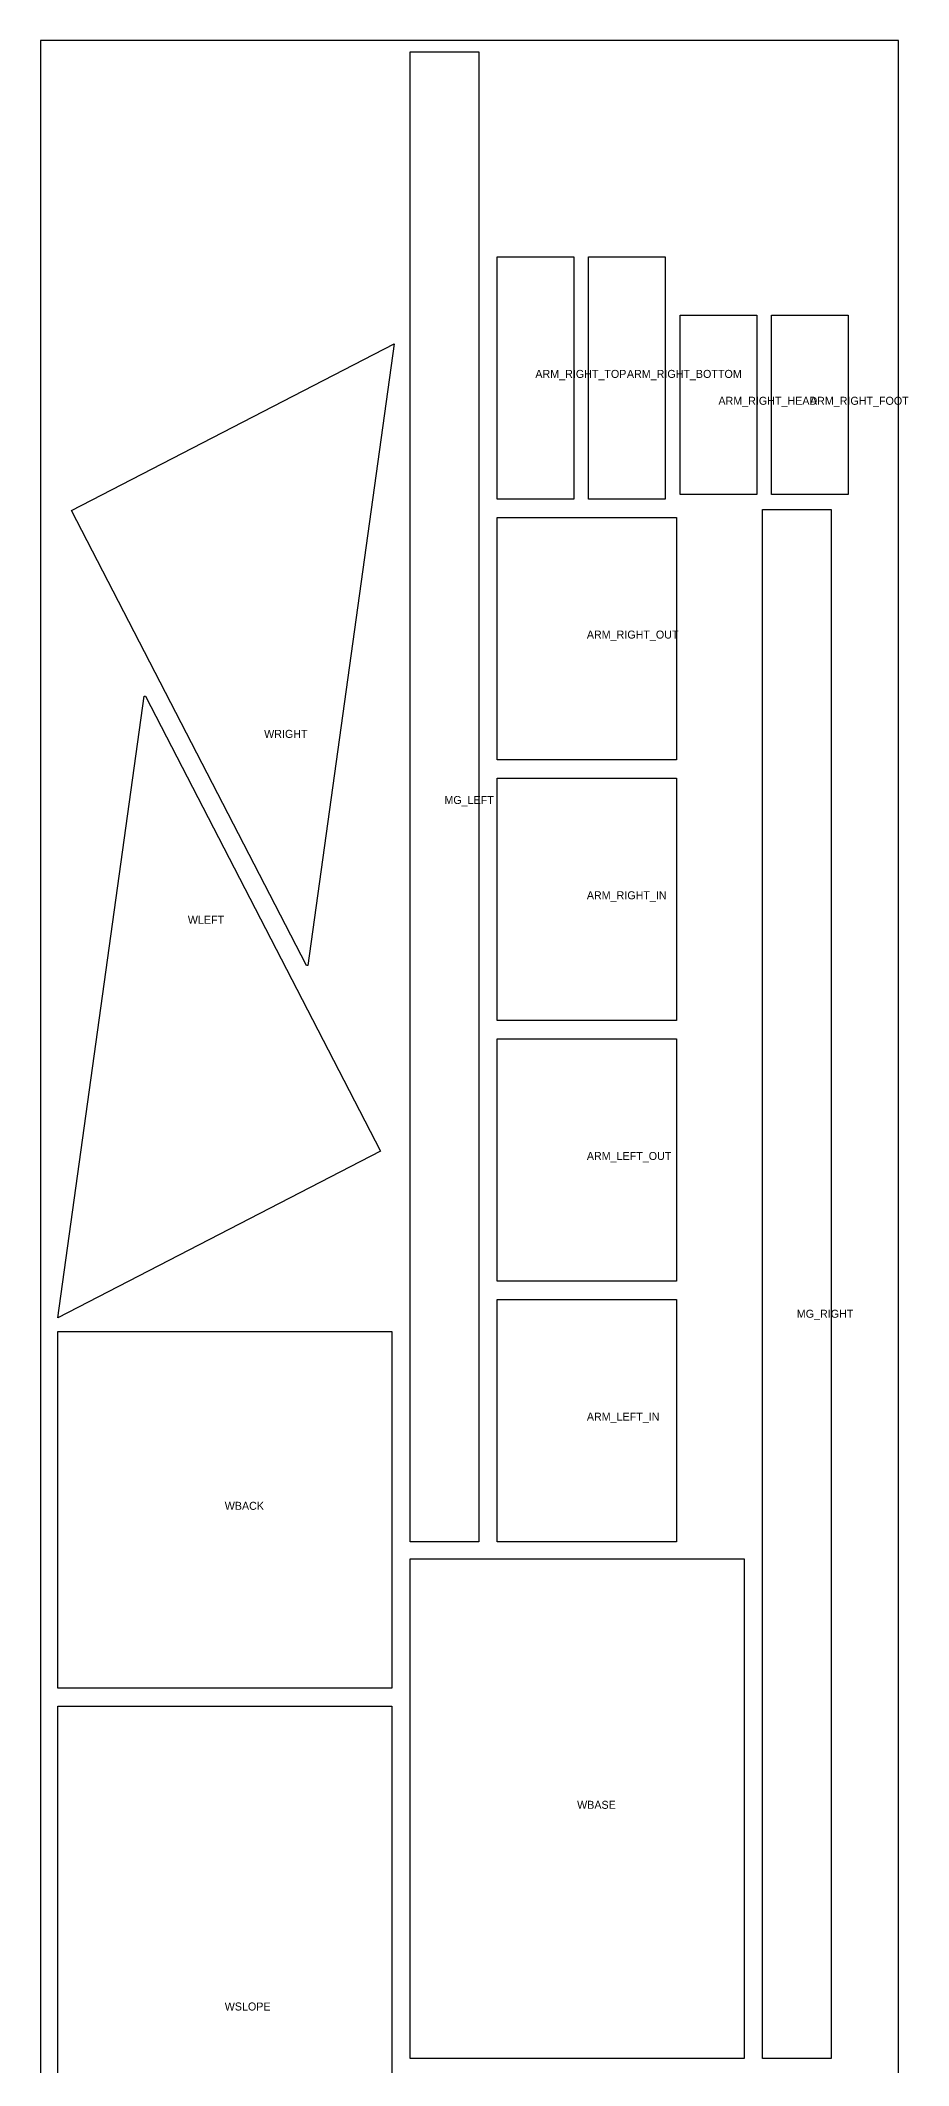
# Model space of a CAD drawing. Header units: millimetres. Extents: x 0 to 1540, y 0 to 6256.
# Drawn here: x 0 to 1517, y 2714 to 6256 of the extents above; entities that cross this region are included whole.
import ezdxf

# ---------------------------------------------------------------- set-up
doc = ezdxf.new("R2010")
doc.units = ezdxf.units.MM
for name, color, linetype in [('ARM_LEFT_IN', 7, 'Continuous'), ('ARM_LEFT_OUT', 7, 'Continuous'), ('ARM_RIGHT_BOTTOM', 7, 'Continuous'), ('ARM_RIGHT_FOOT', 7, 'Continuous'), ('ARM_RIGHT_HEAD', 7, 'Continuous'), ('ARM_RIGHT_IN', 7, 'Continuous'), ('ARM_RIGHT_OUT', 7, 'Continuous'), ('ARM_RIGHT_TOP', 7, 'Continuous'), ('MG_LEFT', 7, 'Continuous'), ('MG_RIGHT', 7, 'Continuous'), ('WBACK', 7, 'Continuous'), ('WBASE', 7, 'Continuous'), ('WLEFT', 7, 'Continuous'), ('WRIGHT', 7, 'Continuous'), ('WSLOPE', 7, 'Continuous')]:
    doc.layers.add(name, color=color, linetype=linetype)

msp = doc.modelspace()

# ---------------------------------------------------------------- linework, layer by layer
msp.add_lwpolyline([(0, 0), (1500, 0), (1500, 6256.2), (0, 6256.2)], close=True)
at = {"layer": 'ARM_LEFT_IN'}
msp.add_lwpolyline([(1112, 3630), (798, 3630), (798, 4054), (1112, 4054), (1112, 3630)], close=True, dxfattribs=at)
at = {"layer": 'ARM_LEFT_OUT'}
msp.add_lwpolyline([(1112, 4086), (798, 4086), (798, 4510), (1112, 4510), (1112, 4086)], close=True, dxfattribs=at)
at = {"layer": 'ARM_RIGHT_BOTTOM'}
msp.add_lwpolyline([(1092, 5454), (958, 5454), (958, 5878), (1092, 5878), (1092, 5454)], close=True, dxfattribs=at)
at = {"layer": 'ARM_RIGHT_FOOT'}
msp.add_lwpolyline([(1278, 5462), (1278, 5776), (1412, 5776), (1412, 5462), (1278, 5462)], close=True, dxfattribs=at)
at = {"layer": 'ARM_RIGHT_HEAD'}
msp.add_lwpolyline([(1118, 5462), (1118, 5776), (1252, 5776), (1252, 5462), (1118, 5462)], close=True, dxfattribs=at)
at = {"layer": 'ARM_RIGHT_IN'}
msp.add_lwpolyline([(1112, 4542), (798, 4542), (798, 4966), (1112, 4966), (1112, 4542)], close=True, dxfattribs=at)
at = {"layer": 'ARM_RIGHT_OUT'}
msp.add_lwpolyline([(1112, 4998), (798, 4998), (798, 5422), (1112, 5422), (1112, 4998)], close=True, dxfattribs=at)
at = {"layer": 'ARM_RIGHT_TOP'}
msp.add_lwpolyline([(932, 5454), (798, 5454), (798, 5878), (932, 5878), (932, 5454)], close=True, dxfattribs=at)
at = {"layer": 'MG_LEFT'}
msp.add_lwpolyline([(766, 3630), (646, 3630), (646, 3734.4), (646, 3840), (646, 3945.6), (646, 4095.6), (646, 4245.6), (646, 4545.6), (646, 4695.6), (646, 4845.6), (646, 4995.8), (646, 5145.9), (646, 5321.5), (646, 5497), (646, 5653.4), (646, 5809.7), (646, 5904.6), (646, 6236.2), (766, 6236.2), (766, 5904.6), (766, 5809.7), (766, 5653.4), (766, 5497), (766, 5321.5), (766, 5145.9), (766, 4995.8), (766, 4845.6), (766, 4695.6), (766, 4545.6), (766, 4395.6), (766, 4245.6), (766, 4095.6), (766, 3945.6), (766, 3840), (766, 3734.4), (766, 3630)], close=True, dxfattribs=at)
at = {"layer": 'MG_RIGHT'}
msp.add_lwpolyline([(1382, 2726), (1262, 2726), (1262, 2832.9), (1262, 2989.3), (1262, 3145.6), (1262, 3496.7), (1262, 3646.8), (1262, 3797), (1262, 3947), (1262, 4247), (1262, 4397), (1262, 4547), (1262, 4697), (1262, 4802.6), (1262, 4908.2), (1262, 5000.6), (1262, 5436), (1382, 5436), (1382, 5000.6), (1382, 4908.2), (1382, 4802.6), (1382, 4697), (1382, 4547), (1382, 4397), (1382, 4097), (1382, 3947), (1382, 3797), (1382, 3646.8), (1382, 3496.7), (1382, 3321.2), (1382, 3145.6), (1382, 2989.3), (1382, 2832.9), (1382, 2726)], close=True, dxfattribs=at)
at = {"layer": 'WBACK'}
msp.add_lwpolyline([(30, 3374), (30, 3998), (614, 3998), (614, 3374), (30, 3374)], close=True, dxfattribs=at)
at = {"layer": 'WBASE'}
msp.add_lwpolyline([(1230, 2726), (646, 2726), (646, 3600), (1230, 3600), (1230, 2726)], close=True, dxfattribs=at)
at = {"layer": 'WLEFT'}
msp.add_lwpolyline([(594.4, 4313.3), (30, 4022), (181.2, 5109.1), (183.5, 5109.5), (594.4, 4313.3)], close=True, dxfattribs=at)
at = {"layer": 'WRIGHT'}
msp.add_lwpolyline([(54, 5434.2), (618.4, 5725.5), (467.2, 4638.4), (464.9, 4638), (54, 5434.2)], close=True, dxfattribs=at)
at = {"layer": 'WSLOPE'}
msp.add_lwpolyline([(30, 2278), (30, 3342.4), (614, 3342.4), (614, 2278), (30, 2278)], close=True, dxfattribs=at)

# ---------------------------------------------------------------- texts
for s, p in [('ARM_RIGHT_TOP', (865, 5666)), ('ARM_RIGHT_BOTTOM', (1025, 5666)), ('ARM_RIGHT_HEAD', (1185, 5619)), ('ARM_RIGHT_FOOT', (1345, 5619)), ('ARM_RIGHT_OUT', (955, 5210)), ('WRIGHT', (390.9, 5036.3)), ('MG_LEFT', (706, 4920.7)), ('ARM_RIGHT_IN', (955, 4754)), ('WLEFT', (257.5, 4711.2)), ('ARM_LEFT_OUT', (955, 4298)), ('MG_RIGHT', (1322, 4022)), ('ARM_LEFT_IN', (955, 3842)), ('WBACK', (322, 3686)), ('WBASE', (938, 3163)), ('WSLOPE', (322, 2810.2))]:
    msp.add_text(s, height=14).set_placement(p)

doc.saveas('drawing.dxf')
